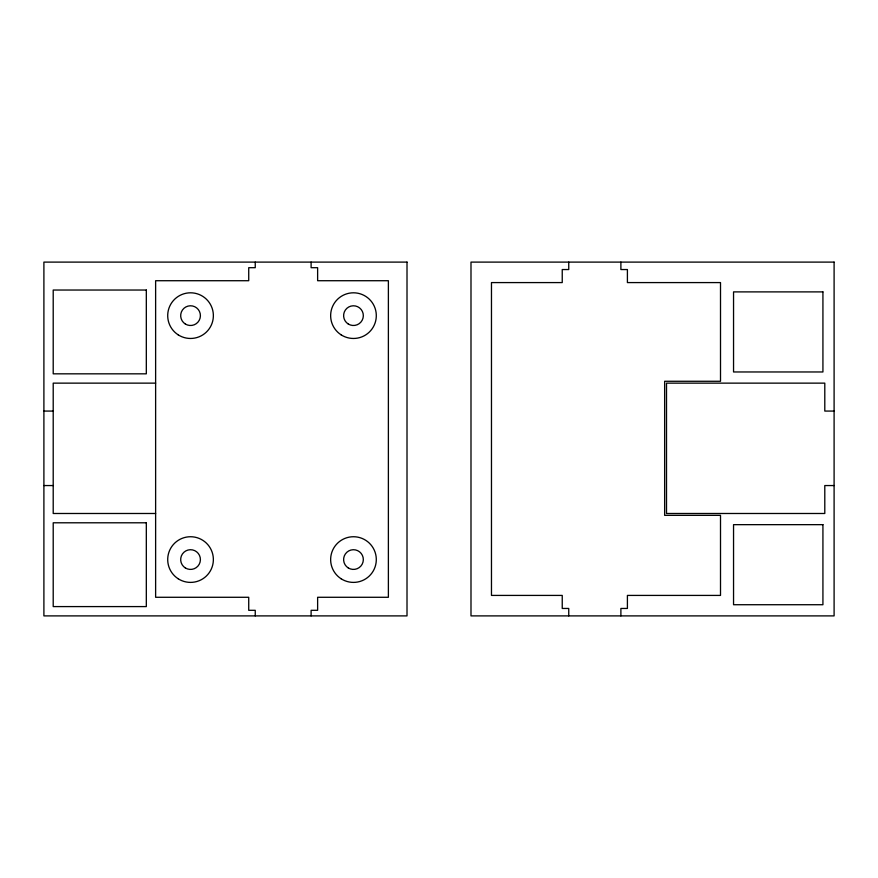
<?xml version="1.0" encoding="UTF-8"?>
<svg xmlns="http://www.w3.org/2000/svg" width="878" height="878" viewBox="0 0 878 878"><rect width="100%" height="100%" fill="white"/><g stroke="black" fill="none" stroke-linecap="round" stroke-linejoin="round"><path stroke-width="1.32" d="M155.625 383.137L53.207 383.137L53.207 513.487L155.625 513.487M43.9 411.069L53.207 411.069M834.1 411.069L824.793 411.069L824.793 383.137L666.512 383.137L666.512 513.487L824.793 513.487L824.793 485.556L834.1 485.556M43.9 485.556L53.207 485.556M620.889 262.105L620.889 269.546L627.408 269.546L627.408 282.584L720.509 282.584L720.509 381.271L664.646 381.271L664.646 515.342L720.509 515.342L720.509 595.416L627.408 595.416L627.408 608.454L620.889 608.454L620.889 615.895M568.746 262.105L568.746 269.546L562.238 269.546L562.238 282.584L491.471 282.584L491.471 595.416L562.238 595.416L562.238 608.454L568.746 608.454L568.746 615.895M311.108 262.105L311.108 267.691L317.627 267.691L317.627 280.719L388.383 280.719L388.383 597.281L317.627 597.281L317.627 610.309L311.108 610.309L311.108 615.895M255.246 262.105L255.246 267.691L248.726 267.691L248.726 280.719L155.625 280.719L155.625 597.281L248.726 597.281L248.726 610.309L255.246 610.309L255.246 615.895M407.008 262.105L43.9 262.105L43.9 615.895L407.008 615.895L407.008 262.105M834.1 262.105L470.992 262.105L470.992 615.895L834.1 615.895L834.1 262.105M146.319 290.036L53.207 290.036L53.207 373.83L146.319 373.83L146.319 290.036M822.927 291.891L733.547 291.891L733.547 371.965L822.927 371.965L822.927 291.891M146.319 522.794L53.207 522.794L53.207 606.588L146.319 606.588L146.319 522.794M822.927 524.66L733.547 524.66L733.547 604.722L822.927 604.722L822.927 524.66M341.103 334.825A22.828 22.828 0 0 0 376.278 316.76A22.828 22.828 0 0 0 343.046 295.326A22.828 22.828 0 0 0 341.103 334.825M178.168 334.825A22.828 22.828 0 0 0 213.343 316.76A22.828 22.828 0 0 0 180.111 295.326A22.828 22.828 0 0 0 178.168 334.825M341.103 578.756A22.828 22.828 0 0 0 376.278 560.691A22.828 22.828 0 0 0 343.046 539.257A22.828 22.828 0 0 0 341.103 578.756M348.303 567.967A9.867 9.867 0 0 0 363.327 559.846A9.867 9.867 0 0 0 348.786 550.89A9.867 9.867 0 0 0 348.303 567.967M185.368 567.967A9.867 9.867 0 0 0 200.403 559.846A9.867 9.867 0 0 0 185.851 550.89A9.867 9.867 0 0 0 185.368 567.967M178.168 578.756A22.828 22.828 0 0 0 213.343 560.691A22.828 22.828 0 0 0 180.111 539.257A22.828 22.828 0 0 0 178.168 578.756M348.303 324.037A9.867 9.867 0 0 0 363.327 315.915A9.867 9.867 0 0 0 348.786 306.96A9.867 9.867 0 0 0 348.303 324.037M185.368 324.037A9.867 9.867 0 0 0 200.403 315.915A9.867 9.867 0 0 0 185.851 306.96A9.867 9.867 0 0 0 185.368 324.037"/></g></svg>
